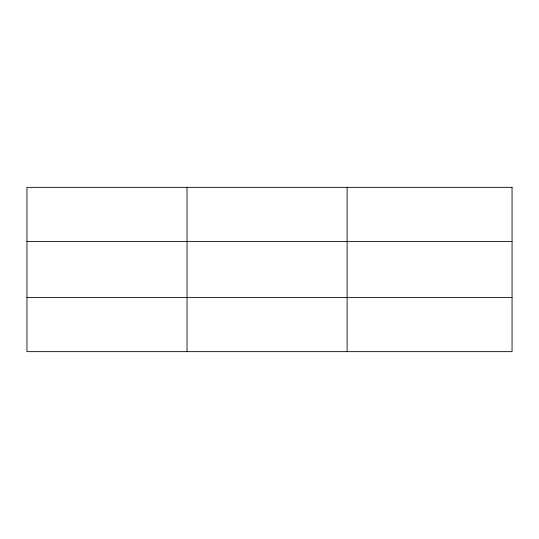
<?xml version="1.0" encoding="UTF-8"?>
<svg xmlns="http://www.w3.org/2000/svg" width="539" height="539" viewBox="0 0 539 539"><rect width="100%" height="100%" fill="white"/><g stroke="black" fill="none" stroke-linecap="round" stroke-linejoin="round"><path stroke-width="0.81" d="M187.033 187.35L187.033 351.65M347.116 187.35L347.116 351.65M26.95 241.566L512.05 241.566M26.95 297.434L512.05 297.434M512.05 187.35L512.05 351.65L26.95 351.65L26.95 187.35L512.05 187.35"/></g></svg>
